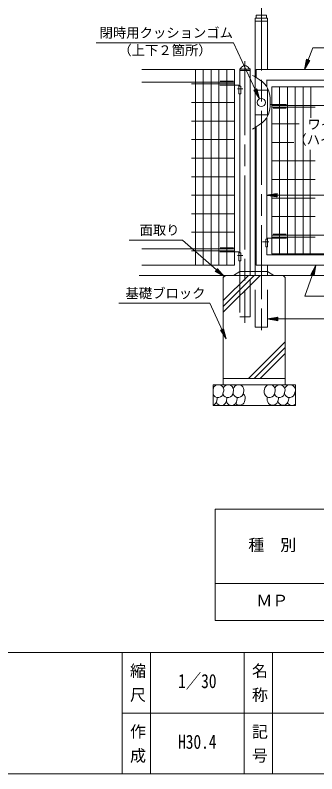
# Model space of a CAD drawing. Units: millimetres on the paper, scale 1:30. Extents: x 12 to 6786, y 13 to 13541.
# Drawn here: x 149 to 197.8, y 12.9 to 135.7 of the extents above; entities that cross this region are included whole.
import ezdxf
from ezdxf.enums import TextEntityAlignment as Align

# ---------------------------------------------------------------- set-up
doc = ezdxf.new("R2010")
doc.units = ezdxf.units.MM
doc.linetypes.add('CHAIN', pattern=[18.5, 12, -1.5, 3.5, -1.5])
doc.linetypes.add('DASHED_SPACED', pattern=[12, 6, -6])
for name, color, linetype, lineweight in [('0_2', 7, 'Continuous', 13), ('_0-0_', 7, 'Continuous', 13), ('viewport', 7, 'Continuous', 13), ('ハッチ', 4, 'Continuous', 13), ('寸法', 1, 'Continuous', 13), ('本体', 7, 'Continuous', 13)]:
    doc.layers.add(name, color=color, linetype=linetype, lineweight=lineweight)
doc.styles.add('@ＭＳ ゴシック', font='')
doc.styles.add('ＭＳ ゴシック', font='')
doc.styles.get('@ＭＳ ゴシック').set_extended_font_data('@MS Gothic')
doc.styles.get('ＭＳ ゴシック').set_extended_font_data('MS Gothic')

msp = doc.modelspace()

# ---------------------------------------------------------------- linework, layer by layer
at = {"layer": '0_2'}
for p, q in [((181.373, 55.732), (181.373, 37.732)), ((181.373, 55.732), (278.373, 55.732)), ((181.373, 43.732), (278.373, 43.732)), ((181.373, 37.732), (278.373, 37.732)), ((263.513, 22.754), (166.32, 22.754))]:
    msp.add_line(p, q, dxfattribs=at)
at = {"layer": '_0-0_', "color": 6}
for p, q in [((12.087, 32.583), (285.897, 32.583)), ((12.087, 12.925), (285.897, 12.925))]:
    msp.add_line(p, q, dxfattribs=at)
at = {"layer": '_0-0_'}
for p, q in [((166.32, 32.583), (166.32, 12.925)), ((170.916, 32.583), (170.916, 12.925)), ((186.063, 32.583), (186.063, 12.936)), ((190.659, 32.583), (190.659, 12.925))]:
    msp.add_line(p, q, dxfattribs=at)
at = {"layer": 'viewport'}
for q in [(169.072, 93.551), (218.689, 93.551)]:
    msp.add_line((192.356, 93.551), q, dxfattribs=at)
at = {"layer": 'ハッチ'}
for p, q in [((182.69, 87.608), (188.632, 93.551)), ((182.69, 88.551), (187.689, 93.551)), ((182.69, 89.493), (186.747, 93.551)), ((186.747, 76.884), (192.689, 82.827)), ((187.689, 76.884), (192.689, 81.884)), ((188.632, 76.884), (192.689, 80.941))]:
    msp.add_line(p, q, dxfattribs=at)
for centre, radius, start, end in [((181.89, 75.008), 0.876, 335.90726, 171.81941), ((183.486, 75.008), 0.876, 335.90726, 155.65118), ((185.16, 75.008), 0.876, 335.90726, 162.8418), ((190.314, 74.76), 1.031, 158.81695, 201.18305), ((190.22, 75.008), 0.876, 335.90726, 171.81941), ((191.816, 75.008), 0.876, 335.90726, 155.65118), ((193.49, 75.008), 0.876, 335.90726, 162.8418), ((181.833, 74.668), 0.857, 199.07444, 358.86196), ((180.819, 73.708), 0.876, 335.90726, 7.56803), ((183.429, 74.668), 0.857, 201.36913, 358.86196), ((182.415, 73.734), 0.876, 335.90726, 5.82015), ((185.103, 74.668), 0.857, 192.39816, 358.86196), ((184.089, 73.734), 0.876, 335.90726, 5.82015), ((185.359, 73.748), 0.876, 335.90726, 49.94834), ((190.163, 74.668), 0.857, 199.07444, 358.86196), ((190.863, 73.561), 1.075, 162.98025, 203.69265), ((191.759, 74.668), 0.857, 201.36913, 358.86196), ((190.745, 73.75), 0.876, 335.90726, 4.75206), ((193.433, 74.668), 0.857, 192.39816, 358.86196), ((192.419, 73.75), 0.876, 335.90726, 4.75206), ((180.762, 73.367), 0.857, 287.70679, 358.86196), ((182.358, 73.393), 0.857, 202.28329, 358.86196), ((184.032, 73.393), 0.857, 192.39816, 358.86196), ((185.302, 73.407), 0.857, 222.82822, 358.86196), ((190.688, 73.409), 0.857, 199.07444, 358.86196), ((192.362, 73.409), 0.857, 192.39816, 358.86196), ((193.781, 73.398), 0.857, 213.66674, 312.15782)]:
    msp.add_arc(centre, radius, start, end, dxfattribs=at)
at = {"layer": '寸法'}
for p, q in [((184.348, 131.217), (162.091, 131.217)), ((188.574, 122.154), (184.348, 131.217)), ((195.841, 126.884), (197.186, 130.398)), ((210.87, 130.398), (197.186, 130.398)), ((196.177, 128.539), (195.841, 126.884)), ((195.841, 126.884), (196.696, 128.341)), ((196.005, 127.692), (196.316, 127.692)), ((196.012, 127.725), (196.335, 127.725)), ((196.019, 127.759), (196.355, 127.759)), ((196.026, 127.792), (196.374, 127.792)), ((196.032, 127.825), (196.394, 127.825)), ((196.039, 127.859), (196.413, 127.859)), ((196.046, 127.892), (196.433, 127.892)), ((196.053, 127.925), (196.452, 127.925)), ((196.06, 127.959), (196.472, 127.959)), ((196.066, 127.992), (196.491, 127.992)), ((196.073, 128.025), (196.511, 128.025)), ((196.08, 128.059), (196.531, 128.059)), ((196.087, 128.092), (196.55, 128.092)), ((196.093, 128.125), (196.57, 128.125)), ((196.1, 128.159), (196.589, 128.159)), ((196.107, 128.192), (196.609, 128.192)), ((196.114, 128.225), (196.628, 128.225)), ((196.12, 128.259), (196.648, 128.259)), ((196.127, 128.292), (196.667, 128.292)), ((196.134, 128.325), (196.687, 128.325)), ((196.141, 128.359), (196.65, 128.359)), ((196.147, 128.392), (196.563, 128.392)), ((196.154, 128.425), (196.476, 128.425)), ((196.161, 128.459), (196.389, 128.459)), ((196.168, 128.492), (196.302, 128.492)), ((196.174, 128.525), (196.215, 128.525)), ((196.696, 128.341), (196.177, 128.539)), ((195.843, 126.892), (195.846, 126.892)), ((195.85, 126.925), (195.866, 126.925)), ((195.857, 126.959), (195.885, 126.959)), ((195.863, 126.992), (195.905, 126.992)), ((195.87, 127.025), (195.925, 127.025)), ((195.877, 127.059), (195.944, 127.059)), ((195.884, 127.092), (195.964, 127.092)), ((195.89, 127.125), (195.983, 127.125)), ((195.897, 127.159), (196.003, 127.159)), ((195.904, 127.192), (196.022, 127.192)), ((195.911, 127.225), (196.042, 127.225)), ((195.918, 127.259), (196.061, 127.259)), ((195.924, 127.292), (196.081, 127.292)), ((195.931, 127.325), (196.101, 127.325)), ((195.938, 127.359), (196.12, 127.359)), ((195.945, 127.392), (196.14, 127.392)), ((195.951, 127.425), (196.159, 127.425)), ((195.958, 127.459), (196.179, 127.459)), ((195.965, 127.492), (196.198, 127.492)), ((195.972, 127.525), (196.218, 127.525)), ((195.978, 127.559), (196.237, 127.559)), ((195.985, 127.592), (196.257, 127.592)), ((195.992, 127.625), (196.276, 127.625)), ((195.999, 127.659), (196.296, 127.659)), ((188.122, 123.782), (187.618, 123.548)), ((187.618, 123.548), (188.574, 122.154)), ((187.634, 123.525), (188.193, 123.525)), ((187.642, 123.559), (188.184, 123.559)), ((187.656, 123.492), (188.203, 123.492)), ((187.679, 123.459), (188.212, 123.459)), ((187.702, 123.425), (188.221, 123.425)), ((187.713, 123.592), (188.175, 123.592)), ((187.725, 123.392), (188.23, 123.392)), ((187.748, 123.359), (188.24, 123.359)), ((187.771, 123.325), (188.249, 123.325)), ((187.785, 123.625), (188.165, 123.625)), ((187.794, 123.292), (188.258, 123.292)), ((187.817, 123.259), (188.267, 123.259)), ((187.839, 123.225), (188.277, 123.225)), ((187.856, 123.659), (188.156, 123.659)), ((187.862, 123.192), (188.286, 123.192)), ((187.885, 123.159), (188.295, 123.159)), ((187.908, 123.125), (188.304, 123.125)), ((187.928, 123.692), (188.147, 123.692)), ((187.931, 123.092), (188.314, 123.092)), ((187.954, 123.059), (188.323, 123.059)), ((187.977, 123.025), (188.332, 123.025)), ((187.999, 123.725), (188.138, 123.725)), ((188, 122.992), (188.342, 122.992)), ((188.022, 122.959), (188.351, 122.959)), ((188.045, 122.925), (188.36, 122.925)), ((188.068, 122.892), (188.369, 122.892)), ((188.071, 123.759), (188.128, 123.759)), ((188.091, 122.859), (188.379, 122.859)), ((188.114, 122.825), (188.388, 122.825)), ((188.574, 122.154), (188.122, 123.782)), ((188.137, 122.792), (188.397, 122.792)), ((188.16, 122.759), (188.406, 122.759)), ((188.183, 122.725), (188.416, 122.725)), ((188.206, 122.692), (188.425, 122.692)), ((188.228, 122.659), (188.434, 122.659)), ((188.251, 122.625), (188.443, 122.625)), ((188.274, 122.592), (188.453, 122.592)), ((188.297, 122.559), (188.462, 122.559)), ((188.32, 122.525), (188.471, 122.525)), ((188.343, 122.492), (188.481, 122.492)), ((188.366, 122.459), (188.49, 122.459)), ((188.389, 122.425), (188.499, 122.425)), ((188.411, 122.392), (188.508, 122.392)), ((188.434, 122.359), (188.518, 122.359)), ((188.457, 122.325), (188.527, 122.325)), ((188.48, 122.292), (188.536, 122.292)), ((188.503, 122.259), (188.545, 122.259)), ((188.526, 122.225), (188.555, 122.225)), ((188.549, 122.192), (188.564, 122.192)), ((188.572, 122.159), (188.573, 122.159)), ((191.39, 106.826), (189.723, 106.548)), ((191.387, 106.825), (191.39, 106.825)), ((191.39, 106.27), (191.39, 106.826)), ((189.723, 106.548), (191.39, 106.27)), ((189.723, 106.537), (218.073, 106.537)), ((189.787, 106.559), (191.39, 106.559)), ((189.86, 106.525), (191.39, 106.525)), ((189.987, 106.592), (191.39, 106.592)), ((190.06, 106.492), (191.39, 106.492)), ((190.187, 106.625), (191.39, 106.625)), ((190.26, 106.459), (191.39, 106.459)), ((190.387, 106.659), (191.39, 106.659)), ((190.46, 106.425), (191.39, 106.425)), ((190.587, 106.692), (191.39, 106.692)), ((190.66, 106.392), (191.39, 106.392)), ((190.787, 106.725), (191.39, 106.725)), ((190.86, 106.359), (191.39, 106.359)), ((190.987, 106.759), (191.39, 106.759)), ((191.06, 106.325), (191.39, 106.325)), ((191.187, 106.792), (191.39, 106.792)), ((191.26, 106.292), (191.39, 106.292)), ((176.072, 99.296), (167.455, 99.296)), ((182.856, 93.384), (176.072, 99.296)), ((181.745, 94.656), (181.392, 94.227)), ((181.637, 94.526), (181.859, 94.526)), ((181.665, 94.559), (181.83, 94.559)), ((181.692, 94.592), (181.801, 94.592)), ((181.719, 94.626), (181.772, 94.626)), ((182.856, 93.384), (181.745, 94.656)), ((197.686, 95.217), (195.881, 90.205)), ((197.686, 95.217), (196.86, 93.743)), ((197.299, 94.526), (197.56, 94.526)), ((197.317, 94.559), (197.566, 94.559)), ((197.336, 94.592), (197.572, 94.592)), ((197.355, 94.626), (197.578, 94.626)), ((197.373, 94.659), (197.584, 94.659)), ((197.383, 93.555), (197.686, 95.217)), ((197.392, 94.692), (197.59, 94.692)), ((197.411, 94.726), (197.596, 94.726)), ((197.429, 94.759), (197.603, 94.759)), ((197.448, 94.792), (197.609, 94.792)), ((197.467, 94.826), (197.615, 94.826)), ((197.485, 94.859), (197.621, 94.859)), ((197.504, 94.892), (197.627, 94.892)), ((197.523, 94.926), (197.633, 94.926)), ((197.541, 94.959), (197.639, 94.959)), ((197.56, 94.992), (197.645, 94.992)), ((197.579, 95.026), (197.651, 95.026)), ((197.597, 95.059), (197.657, 95.059)), ((197.616, 95.092), (197.663, 95.092)), ((197.635, 95.126), (197.669, 95.126)), ((197.654, 95.159), (197.676, 95.159)), ((197.672, 95.192), (197.682, 95.192)), ((181.392, 94.227), (182.856, 93.384)), ((181.395, 94.226), (182.121, 94.226)), ((181.418, 94.259), (182.092, 94.259)), ((181.445, 94.292), (182.063, 94.292)), ((181.453, 94.192), (182.15, 94.192)), ((181.473, 94.326), (182.034, 94.326)), ((181.5, 94.359), (182.005, 94.359)), ((181.51, 94.159), (182.179, 94.159)), ((181.528, 94.392), (181.975, 94.392)), ((181.555, 94.426), (181.946, 94.426)), ((181.568, 94.126), (182.208, 94.126)), ((181.582, 94.459), (181.917, 94.459)), ((181.61, 94.492), (181.888, 94.492)), ((181.626, 94.092), (182.237, 94.092)), ((181.684, 94.059), (182.267, 94.059)), ((181.742, 94.026), (182.296, 94.026)), ((181.8, 93.992), (182.325, 93.992)), ((181.858, 93.959), (182.354, 93.959)), ((181.916, 93.926), (182.383, 93.926)), ((181.973, 93.892), (182.412, 93.892)), ((182.031, 93.859), (182.441, 93.859)), ((182.089, 93.826), (182.47, 93.826)), ((182.147, 93.792), (182.499, 93.792)), ((182.205, 93.759), (182.529, 93.759)), ((182.263, 93.726), (182.558, 93.726)), ((182.321, 93.692), (182.587, 93.692)), ((182.379, 93.659), (182.616, 93.659)), ((182.437, 93.626), (182.645, 93.626)), ((182.494, 93.592), (182.674, 93.592)), ((182.552, 93.559), (182.703, 93.559)), ((182.61, 93.526), (182.732, 93.526)), ((182.668, 93.492), (182.762, 93.492)), ((182.726, 93.459), (182.791, 93.459)), ((182.784, 93.426), (182.82, 93.426)), ((182.842, 93.392), (182.849, 93.392)), ((196.86, 93.743), (197.383, 93.555)), ((196.869, 93.759), (197.42, 93.759)), ((196.888, 93.792), (197.426, 93.792)), ((196.906, 93.826), (197.432, 93.826)), ((196.909, 93.726), (197.414, 93.726)), ((196.925, 93.859), (197.438, 93.859)), ((196.944, 93.892), (197.444, 93.892)), ((196.962, 93.926), (197.45, 93.926)), ((196.981, 93.959), (197.457, 93.959)), ((197, 93.992), (197.463, 93.992)), ((197.002, 93.692), (197.408, 93.692)), ((197.018, 94.026), (197.469, 94.026)), ((197.037, 94.059), (197.475, 94.059)), ((197.056, 94.092), (197.481, 94.092)), ((197.074, 94.126), (197.487, 94.126)), ((197.093, 94.159), (197.493, 94.159)), ((197.094, 93.659), (197.402, 93.659)), ((197.112, 94.192), (197.499, 94.192)), ((197.13, 94.226), (197.505, 94.226)), ((197.149, 94.259), (197.511, 94.259)), ((197.168, 94.292), (197.517, 94.292)), ((197.187, 94.326), (197.523, 94.326)), ((197.187, 93.626), (197.396, 93.626)), ((197.205, 94.359), (197.53, 94.359)), ((197.224, 94.392), (197.536, 94.392)), ((197.243, 94.426), (197.542, 94.426)), ((197.261, 94.459), (197.548, 94.459)), ((197.28, 94.492), (197.554, 94.492)), ((197.28, 93.592), (197.39, 93.592)), ((197.372, 93.559), (197.384, 93.559)), ((211.428, 90.205), (195.881, 90.205)), ((180.499, 89.064), (165.753, 89.064)), ((183.178, 83.319), (180.499, 89.064)), ((189.864, 86.524), (191.531, 86.801)), ((221.181, 86.524), (189.864, 86.524)), ((191.531, 86.246), (189.864, 86.524)), ((189.877, 86.526), (191.531, 86.526)), ((190.052, 86.492), (191.531, 86.492)), ((190.077, 86.559), (191.531, 86.559)), ((190.252, 86.459), (191.531, 86.459)), ((190.277, 86.592), (191.531, 86.592)), ((190.452, 86.426), (191.531, 86.426)), ((190.477, 86.626), (191.531, 86.626)), ((190.652, 86.392), (191.531, 86.392)), ((190.677, 86.659), (191.531, 86.659)), ((190.852, 86.359), (191.531, 86.359)), ((190.877, 86.692), (191.531, 86.692)), ((191.052, 86.326), (191.531, 86.326)), ((191.077, 86.726), (191.531, 86.726)), ((191.252, 86.292), (191.531, 86.292)), ((191.277, 86.759), (191.531, 86.759)), ((191.452, 86.259), (191.531, 86.259)), ((191.477, 86.792), (191.531, 86.792)), ((191.531, 86.801), (191.531, 86.246)), ((182.726, 84.947), (182.222, 84.712)), ((182.222, 84.712), (183.178, 83.319)), ((182.251, 84.726), (182.787, 84.726)), ((182.323, 84.759), (182.778, 84.759)), ((182.394, 84.792), (182.768, 84.792)), ((182.466, 84.826), (182.759, 84.826)), ((182.537, 84.859), (182.75, 84.859)), ((182.609, 84.892), (182.741, 84.892)), ((182.68, 84.926), (182.731, 84.926)), ((183.178, 83.319), (182.726, 84.947)), ((182.236, 84.692), (182.796, 84.692)), ((182.258, 84.659), (182.806, 84.659)), ((182.281, 84.626), (182.815, 84.626)), ((182.304, 84.592), (182.824, 84.592)), ((182.327, 84.559), (182.833, 84.559)), ((182.35, 84.526), (182.843, 84.526)), ((182.373, 84.492), (182.852, 84.492)), ((182.396, 84.459), (182.861, 84.459)), ((182.419, 84.426), (182.87, 84.426)), ((182.441, 84.392), (182.88, 84.392)), ((182.464, 84.359), (182.889, 84.359)), ((182.487, 84.326), (182.898, 84.326)), ((182.51, 84.292), (182.907, 84.292)), ((182.533, 84.259), (182.917, 84.259)), ((182.556, 84.226), (182.926, 84.226)), ((182.579, 84.192), (182.935, 84.192)), ((182.602, 84.159), (182.945, 84.159)), ((182.624, 84.126), (182.954, 84.126)), ((182.647, 84.092), (182.963, 84.092)), ((182.67, 84.059), (182.972, 84.059)), ((182.693, 84.026), (182.982, 84.026)), ((182.716, 83.992), (182.991, 83.992)), ((182.739, 83.959), (183, 83.959)), ((182.762, 83.926), (183.009, 83.926)), ((182.785, 83.892), (183.019, 83.892)), ((182.807, 83.859), (183.028, 83.859)), ((182.83, 83.826), (183.037, 83.826)), ((182.853, 83.792), (183.046, 83.792)), ((182.876, 83.759), (183.056, 83.759)), ((182.899, 83.726), (183.065, 83.726)), ((182.922, 83.692), (183.074, 83.692)), ((182.945, 83.659), (183.084, 83.659)), ((182.968, 83.626), (183.093, 83.626)), ((182.99, 83.592), (183.102, 83.592)), ((183.013, 83.559), (183.111, 83.559)), ((183.036, 83.526), (183.121, 83.526)), ((183.059, 83.492), (183.13, 83.492)), ((183.082, 83.459), (183.139, 83.459)), ((183.105, 83.426), (183.148, 83.426)), ((183.128, 83.392), (183.158, 83.392)), ((183.151, 83.359), (183.167, 83.359)), ((183.173, 83.326), (183.176, 83.326))]:
    msp.add_line(p, q, dxfattribs=at)
at = {"layer": '本体', "linetype": 'CHAIN'}
for p, q in [((188.856, 138.72), (188.856, 84.217)), ((186.189, 128.26), (186.189, 85.884))]:
    msp.add_line(p, q, dxfattribs=at)
at = {"layer": '本体'}
for p, q in [((187.856, 135.217), (187.856, 93.551)), ((187.856, 135.217), (189.856, 135.217)), ((189.706, 135.683), (188.006, 135.683)), ((188.009, 135.217), (188.009, 135.683)), ((189.703, 135.217), (189.703, 135.683)), ((189.856, 135.217), (189.856, 126.884)), ((187.856, 134.717), (189.856, 134.717)), ((169.523, 126.884), (184.523, 126.884)), ((178.19, 95.217), (178.19, 126.884)), ((179.456, 95.217), (179.456, 126.884)), ((180.723, 95.217), (180.723, 126.884)), ((181.99, 95.217), (181.99, 126.884)), ((183.256, 108.261), (183.256, 126.884)), ((184.523, 95.217), (184.523, 126.884)), ((185.343, 126.95), (185.548, 127.084)), ((185.343, 126.95), (185.343, 124.217)), ((185.343, 126.95), (187.036, 126.95)), ((185.343, 126.717), (187.036, 126.717)), ((187.036, 126.95), (186.831, 127.084)), ((187.036, 93.551), (187.036, 126.95)), ((188.03, 125.574), (188.03, 126.894)), ((218.073, 126.884), (188.03, 126.884)), ((187.438, 125.94), (187.691, 125.802)), ((187.691, 125.802), (188.485, 125.268)), ((188.485, 125.268), (189.024, 124.881)), ((169.523, 124.85), (184.523, 124.85)), ((177.523, 124.55), (184.523, 124.55)), ((185.2, 124.384), (182.14, 124.384)), ((184.323, 125.017), (182.19, 125.017)), ((185.2, 124.384), (185.2, 122.95)), ((185.506, 124.217), (185.2, 124.217)), ((185.506, 124.217), (185.506, 122.95)), ((189.024, 124.881), (189.356, 124.578)), ((189.356, 124.578), (189.673, 124.186)), ((189.673, 124.186), (189.995, 123.522)), ((189.723, 124.081), (189.723, 125.201)), ((189.723, 125.19), (218.073, 125.19)), ((190.543, 124.088), (190.543, 97.088)), ((217.253, 124.077), (190.543, 124.077)), ((191.81, 124.088), (191.81, 97.088)), ((193.077, 124.088), (193.077, 97.088)), ((194.343, 124.077), (194.343, 97.077)), ((195.61, 124.077), (195.61, 97.077)), ((196.877, 124.088), (196.877, 119.084)), ((185.843, 123.784), (185, 123.784)), ((185.506, 122.95), (185.2, 122.95)), ((185.343, 122.95), (185.343, 97.217)), ((187.856, 123.55), (189.856, 123.55)), ((189.856, 119.392), (189.856, 123.808)), ((189.995, 123.522), (190.212, 122.742)), ((177.523, 121.55), (184.523, 121.55)), ((190.212, 122.742), (190.265, 122.244)), ((190.265, 122.244), (190.275, 121.875)), ((190.275, 121.875), (190.279, 121.6)), ((190.279, 121.6), (190.275, 121.326)), ((190.212, 120.459), (189.995, 119.678)), ((190.265, 120.957), (190.212, 120.459)), ((190.275, 121.326), (190.265, 120.957)), ((190.27, 121.254), (192.927, 121.254)), ((217.253, 121.077), (190.543, 121.077)), ((197.543, 120.788), (190.543, 120.788)), ((190.743, 120.621), (192.877, 120.621)), ((187.856, 119.55), (189.856, 119.55)), ((189.995, 119.678), (189.673, 119.015)), ((189.723, 99.455), (189.723, 119.119)), ((177.523, 118.55), (184.523, 118.55)), ((188.485, 117.932), (187.691, 117.398)), ((189.024, 118.32), (188.485, 117.932)), ((189.356, 118.622), (189.024, 118.32)), ((189.673, 119.015), (189.356, 118.622)), ((194.965, 118.088), (190.543, 118.088)), ((187.691, 117.398), (187.438, 117.26)), ((188.03, 95.217), (188.03, 117.626)), ((177.523, 115.55), (184.523, 115.55)), ((194.118, 115.088), (190.543, 115.088)), ((196.763, 113.902), (196.763, 97.077)), ((177.523, 112.55), (184.523, 112.55)), ((197.543, 112.088), (190.543, 112.088)), ((177.523, 109.55), (184.523, 109.55)), ((183.256, 95.217), (183.256, 108.261)), ((197.543, 109.088), (190.543, 109.088)), ((177.523, 106.55), (184.523, 106.55)), ((197.543, 106.088), (190.543, 106.088)), ((177.523, 103.55), (184.523, 103.55)), ((197.543, 103.088), (190.543, 103.088)), ((177.523, 100.55), (184.523, 100.55)), ((189.56, 99.455), (189.56, 98.188)), ((189.56, 99.455), (189.867, 99.455)), ((189.867, 99.621), (189.867, 98.188)), ((189.867, 99.621), (192.927, 99.621)), ((190.543, 100.077), (217.253, 100.077)), ((190.543, 99.788), (197.543, 99.788)), ((190.743, 100.255), (192.877, 100.255)), ((189.057, 99.021), (190.067, 99.021)), ((169.523, 97.851), (184.523, 97.851)), ((177.523, 97.551), (184.523, 97.551)), ((185.2, 97.384), (182.14, 97.384)), ((184.323, 98.017), (182.19, 98.017)), ((185.2, 97.384), (185.2, 95.951)), ((185.506, 97.217), (185.2, 97.217)), ((185.506, 97.217), (185.506, 95.951)), ((189.56, 98.188), (189.867, 98.188)), ((189.723, 96.921), (189.723, 98.188)), ((190.543, 97.077), (217.253, 97.077)), ((185.843, 96.784), (185, 96.784)), ((185.506, 95.951), (185.2, 95.951)), ((185.343, 95.951), (185.343, 93.551)), ((189.723, 96.911), (218.073, 96.911)), ((169.523, 95.217), (184.523, 95.217)), ((219.766, 95.217), (188.03, 95.217)), ((189.856, 95.217), (189.856, 93.551)), ((189.856, 95.217), (189.856, 93.884)), ((182.69, 93.217), (183.023, 93.551)), ((183.023, 93.551), (185.343, 93.551)), ((184.351, 93.551), (185.343, 94.217)), ((185.343, 94.217), (189.864, 94.217)), ((192.356, 93.551), (189.856, 93.551)), ((190.856, 93.551), (189.864, 94.217)), ((192.689, 93.217), (192.356, 93.551)), ((182.69, 76.884), (182.69, 93.217)), ((192.689, 76.884), (192.689, 93.217)), ((182.69, 76.884), (192.689, 76.884)), ((182.69, 76.884), (182.69, 75.884)), ((182.69, 76.884), (192.689, 76.884)), ((182.69, 75.884), (182.69, 76.884)), ((192.689, 76.884), (192.689, 75.884)), ((192.689, 76.884), (192.689, 75.884)), ((181.023, 75.884), (194.356, 75.884)), ((181.023, 72.551), (181.023, 75.884)), ((192.689, 75.884), (182.69, 75.884)), ((194.356, 72.551), (194.356, 75.884)), ((181.023, 72.551), (194.356, 72.551))]:
    msp.add_line(p, q, dxfattribs=at)
at = {"layer": '本体', "linetype": 'DASHED_SPACED'}
for p, q in [((185.343, 93.551), (185.343, 86.884)), ((187.036, 86.884), (187.036, 93.551)), ((187.856, 85.217), (187.856, 93.551)), ((189.856, 85.217), (189.856, 93.551)), ((185.343, 86.884), (187.036, 86.884)), ((189.856, 85.217), (187.856, 85.217))]:
    msp.add_line(p, q, dxfattribs=at)
at = {"layer": '本体'}
msp.add_circle((188.856, 121.55), 0.667, dxfattribs=at)
for centre, radius, start, end in [((186.189, 126.825), 0.692, 21.93574, 158.06426), ((180.819, 73.47), 0.876, 74.60085, 76.56637), ((193.821, 73.704), 0.876, 52.31339, 59.60595)]:
    msp.add_arc(centre, radius, start, end, dxfattribs=at)

# ---------------------------------------------------------------- texts
at = {"layer": '_0-0_', "style": 'ＭＳ ゴシック'}
for s, p in [('種\u3000別', (186.738, 48.437)), ('ＭＰ', (188.033, 39.437))]:
    msp.add_text(s, height=1.899, dxfattribs=at).set_placement(p, align=Align.BOTTOM_LEFT)
at = {"layer": '_0-0_', "style": '@ＭＳ ゴシック'}
for s, p in [(' 縮 尺 ', (167.323, 32.201)), ('名 称', (187.066, 30.906)), ('作 成', (167.323, 21.077)), ('記 号', (187.066, 21.077))]:
    msp.add_text(s, height=1.899, rotation=270, dxfattribs=at).set_placement(p, align=Align.BOTTOM_LEFT)
at = {"layer": '_0-0_', "style": 'ＭＳ ゴシック', "width": 0.8}
for s, p in [('1／30', (175.381, 26.114)), ('H30.4', (175.381, 16.286))]:
    msp.add_text(s, height=2.279, dxfattribs=at).set_placement(p, align=Align.BOTTOM_LEFT)
at = {"layer": '寸法', "color": 3, "style": 'ＭＳ ゴシック'}
for s, p in [('閉時用クッションゴム', (162.667, 131.571)), ('（上下２箇所）', (165.697, 128.747)), ('ワイヤメッシュ', (196.324, 116.765)), ('（ハイテンション線）', (194.037, 114.276)), ('面取り', (169.132, 99.649)), ('基礎ブロック', (166.856, 89.418))]:
    msp.add_text(s, height=1.582, dxfattribs=at).set_placement(p, align=Align.BOTTOM_LEFT)

doc.saveas('drawing.dxf')
